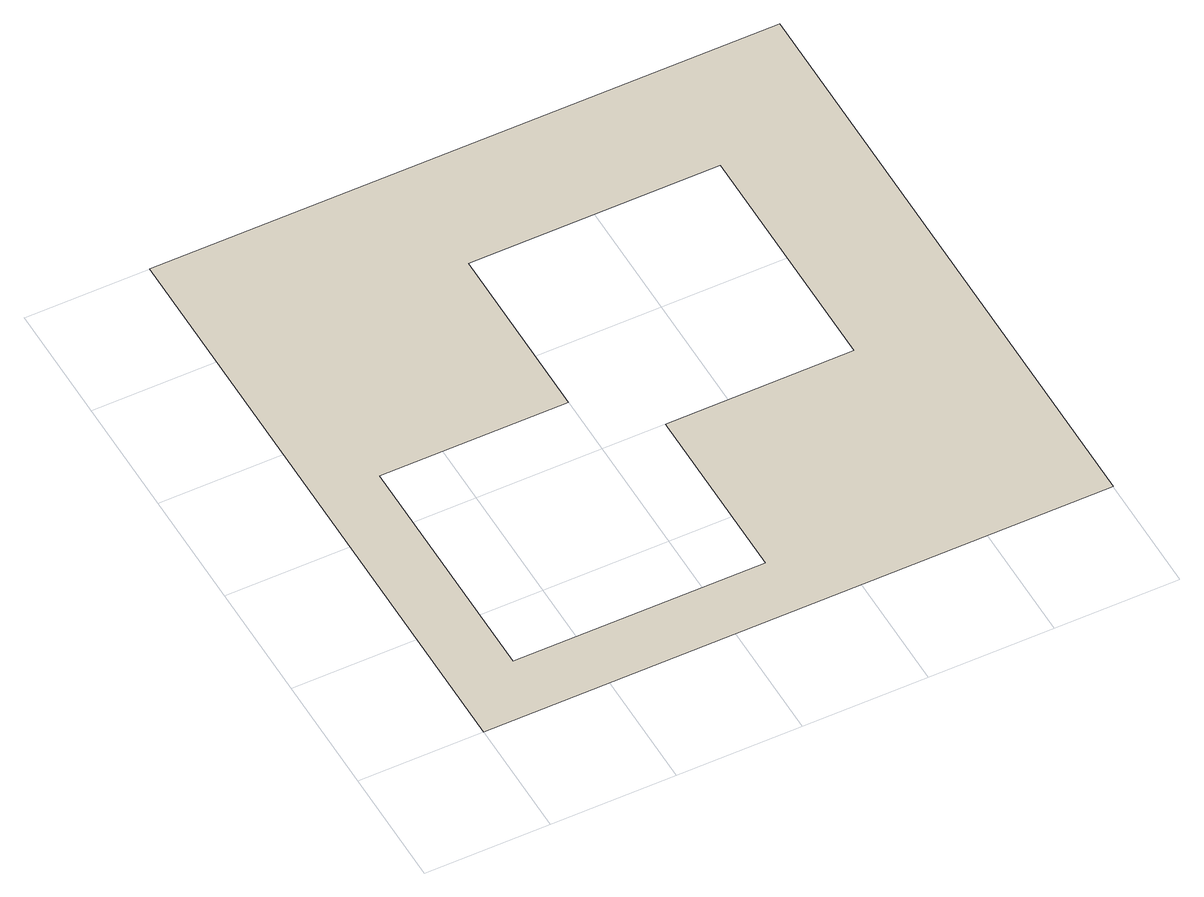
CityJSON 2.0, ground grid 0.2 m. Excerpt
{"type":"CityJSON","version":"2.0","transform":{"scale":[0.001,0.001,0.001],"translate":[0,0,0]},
"CityObjects":{
"building1":{"type":"Building","attributes":{"class":"3003","usage":"411","yearOfConstruction":"0001","measuredHeight":8.6,"storeysAboveGround":9999,"storeysBelowGround":9999,"BuildingIDAttribute.prefecture":"16","BuildingIDAttribute.city":"16211","BuildingDetailAttribute.totalFloorArea":76.2,"BuildingDetailAttribute.buildingFootprintArea":76.2,"BuildingDetailAttribute.buildingRoofEdgeArea":58.7,"BuildingDetailAttribute.buildingStructureType":"611","BuildingDetailAttribute.fireproofStructureType":"1011","BuildingDetailAttribute.landUseType":"211","BuildingDetailAttribute.detailedUsage":"4111","BuildingDetailAttribute.buildingHeight":-9999,"BuildingDetailAttribute.surveyYear":2020},"geometry":[{"type":"MultiSurface","lod":"0","boundaries":[[[0,1,2,3],[4,5,6,7],[8,9,10,11]]]}]}
},
"vertices":[
[0,1000,0],[1000,1000,0],[1000,0,0],[0,0,0],[100,500,0],[500,500,0],[500,100,0],[100,100,0],[400,800,0],[800,800,0],[800,400,0],[400,400,0]
]}
